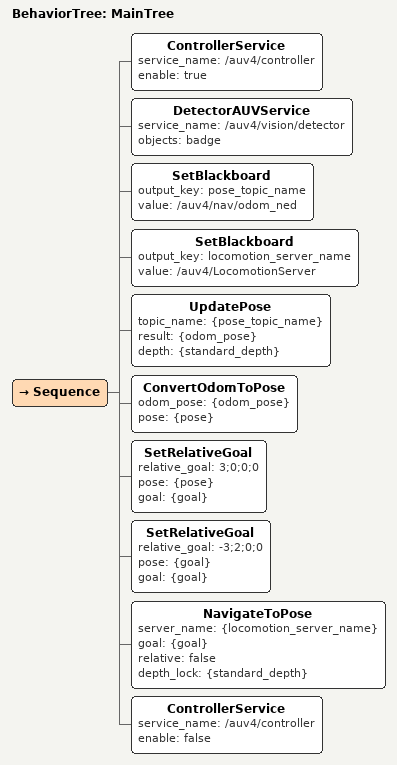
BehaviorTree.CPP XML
<root main_tree_to_execute="MainTree">
  <BehaviorTree ID="MainTree">
    <Sequence>
      <ControllerService service_name="/auv4/controller" enable="true"/>
      <DetectorAUVService service_name="/auv4/vision/detector" objects="badge"/>

      <SetBlackboard output_key="pose_topic_name" value="/auv4/nav/odom_ned"/>
      <SetBlackboard output_key="locomotion_server_name" value="/auv4/LocomotionServer" />

      <UpdatePose topic_name="{pose_topic_name}" result="{odom_pose}" depth="{standard_depth}"/>
      <ConvertOdomToPose odom_pose="{odom_pose}" pose="{pose}" />

      <SetRelativeGoal relative_goal="3;0;0;0" pose="{pose}" goal="{goal}"  />
      <SetRelativeGoal relative_goal="-3;2;0;0" pose="{goal}" goal="{goal}"  />
      <NavigateToPose server_name="{locomotion_server_name}" goal="{goal}" relative="false" depth_lock="{standard_depth}" />

      <ControllerService service_name="/auv4/controller" enable="false" />
    </Sequence>
  </BehaviorTree>

</root>
